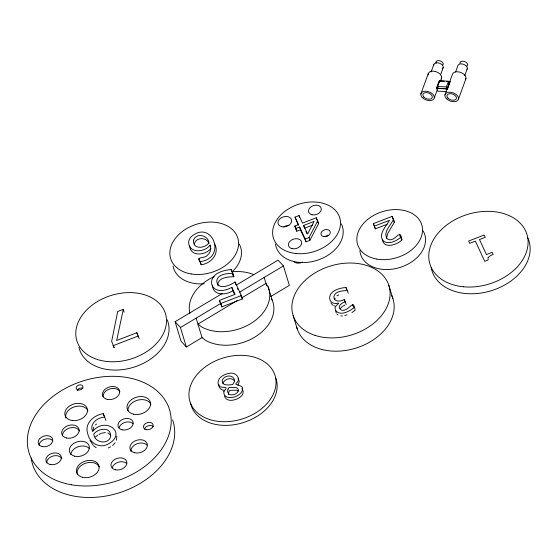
<?xml version="1.0" encoding="UTF-8"?>
<svg xmlns="http://www.w3.org/2000/svg" width="558" height="558" viewBox="0 0 558 558"><rect width="100%" height="100%" fill="white"/><g stroke="black" fill="none" stroke-linecap="round" stroke-linejoin="round"><path stroke-width="0.84" d="M194.358 244.564C194.826 237.171 206.872 236.55 208.894 243.609M386.499 238.301L387.629 233.697L394.38 222.14L392.141 216.378L373.323 223.639L375.311 228.85L387.14 224.288M92.998 430.148L93.842 427.1M116.51 440.185L116.796 436.091M114.202 347.641L111.642 341.405L117.703 311.51L123.297 309.348L116.65 340.519L136.87 332.714L139.235 338.769M334.674 299.437L335.072 298.188M222.942 383.59C223.904 378.917 231.64 376.685 234.479 380.898M420.858 93.87L428.188 73.823M431.076 71.982L433.761 64.644M440.541 74.849L443.226 67.511M446.56 91.61L437.598 91.121L436.768 88.206L439.362 81.112L440.987 81.203M438.079 88.066L437.618 86.469L439.697 80.784L448.479 81.266L449.392 84.46M434.312 97.943L437.242 89.929M440.471 81.105L441.643 77.897M447.084 89.343L446.4 86.943L448.479 81.266M444.914 94.909L452.399 74.444A7.114 4.352 20.1 0 1 460.943 72.512A7.114 4.352 20.1 0 1 465.525 79.599M449.978 82.263L447.523 88.98L436.461 88.38L439.195 80.917L444.301 81.196M455.593 71.961L457.867 65.753A4.959 3.034 20.1 0 1 463.817 64.407A4.959 3.034 20.1 0 1 467.011 69.345M464.772 75.602L467.325 68.62M458.495 99.024L465.979 78.559M317.725 220.87L318.583 223.681L309.892 240.324L306.049 241.809L305.191 238.998L309.034 237.513L317.725 220.87L316.288 217.78L302.534 223.088L299.039 215.562L295.022 217.118L298.328 225.195M238.001 385.208L239.27 381.421L238.078 378.45M340.24 308.595L342.417 306.335M393.543 219.385C390.921 225.09 382.551 232.323 387.252 238.789C394.813 244.076 400.239 226.255 401.913 239.961C397.059 244.816 383.883 249.426 382.202 239.403M115.234 442.689L112.653 445.451M351.938 312.578L355.125 310.269C353.486 296.807 348.08 313.917 340.526 309.592C336.627 306.475 342.103 302.422 345.325 301.878L344.216 299.493C340.764 301.669 333.824 302.373 333.83 296.689C335.128 290.913 342.724 290.746 347.411 290.606L346.002 287.572C339.348 287.768 327.393 291.402 330.057 300.176C331.11 302.673 333.942 303.678 336.481 303.454C342.159 302.031 334.151 305.84 335.086 308.455L336.286 313.017M95.439 425.008L96.436 424.059M210.066 245.136C204.87 252.516 188.723 253.806 188.66 242.179A11.955 8.586 -17 0 1 191.017 236.934C211.768 218.38 227.81 258.284 200.196 261.583C195.46 256.143 205.316 258.752 207.353 255.271C210.499 252.983 211.419 248.687 210.066 245.136L210.547 246.713M211.029 248.296C205.937 255.362 190.438 257.14 189.664 245.98M95.397 437.067L97.636 435.198M354.281 307.528C349.517 311.259 340.08 316.693 335.449 310.276M401.069 237.206C396.424 240.777 389.491 244.809 383.751 241.335C377.389 234.695 386.269 226.234 389.456 220.319L374.467 226.102L375.311 228.85M242.026 297.714L265.936 283.408L268.049 286.617L272.178 300.12A41.369 29.707 -17 0 1 254.741 337.137A41.369 29.707 -17 0 1 205.672 340.394L202.066 337.59L186.372 346.978L181.029 341.168L175.086 321.729L222.161 293.564M236.362 285.075L278.072 260.126L283.415 265.929L289.358 285.375L270.811 296.465M186.372 346.978L180.429 327.539L220.78 303.399M239.466 292.225L283.415 265.929M237.541 300.392L197.937 324.086L201.543 326.883A41.369 29.707 -17 0 0 250.612 323.633A41.369 29.707 -17 0 0 268.049 286.617M235.064 281.992C230.133 285.368 217.829 290.934 216.706 281.023C217.773 273.755 227.134 273.601 232.846 273.308L231.11 269.577C223.186 270.086 210.631 273.622 211.601 283.701C213.707 293.173 225.571 291.088 231.821 287.328L235.071 294.338L219.371 300.392L221.84 306.872L242.402 298.942L241.37 295.559L235.064 281.992L235.894 284.692M98.968 434.494L100.97 433.433M336.941 295.838L338.72 294.91M343.017 306.035L344.816 305.142M108.322 447.907L110.582 446.839M231.821 287.328L232.853 290.711C226.262 295.301 212.5 295.984 212.5 285.131M214.656 244.034C219.978 253.723 210.812 263.69 201.159 264.743L199.904 261.507M296.772 231.228L295.914 228.417L299.611 226.994L300.469 229.798L296.772 231.228L295.677 228.878L294.819 226.067L298.523 224.637L295.022 217.118M303.629 225.446L314.119 221.393L307.598 233.997L303.629 225.446L304.27 227.552M304.487 228.25L312.557 225.139M218.066 285.724L217.739 284.399C218.806 277.138 228.166 276.984 233.879 276.691L232.846 273.308M221.84 306.872L220.808 303.489L241.37 295.559M113.56 345.521L138.37 335.944M400.267 236.997L399.654 234.158M104.918 417.112C97.692 417.182 89.071 423.62 92.628 431.543C105.26 415.57 128.738 433.712 107.276 444.475C98.919 448.646 89.343 442.48 87.745 433.705C84.112 423.466 93.946 414.957 103.328 413.68L105.971 420.537M101.647 433.224L105.378 432.541M344.795 315.535L347.041 314.879M340.833 315.919L342.403 315.947M446.846 81.328L450.25 81.517M446.693 81.51L449.95 81.684L447.356 88.785L436.768 88.206M437.618 86.469L446.4 86.943M224.337 390.398C221.275 390.3 218.492 387.65 218.862 384.497M333.677 305.679L334.856 306.049M107.82 432.91L110.128 434.689M93.911 446.079L96.22 447.732M337.025 314.175L338.029 315.04M332.589 305.059L330.894 302.924M175.086 321.729L180.429 327.539M93.395 445.486L90.026 440.471M241.893 388.752L243.211 391.332L242.856 393.809A9.263 6.647 -17 0 1 239.78 397.394C235.581 400.47 226.011 402.695 224.497 395.762M271.334 298.837L272.178 300.12M394.38 222.14L392.141 216.378M400.491 236.906L401.913 239.961M373.323 223.639L374.467 226.102M317.153 220.591L318.583 223.681M305.93 231.361L307.012 233.697M299.611 226.994L305.191 238.998M300.469 229.798L306.049 241.809M294.819 226.067L295.914 228.417M232.491 273.706L233.879 276.691M237.499 288.388L238.196 289.895M240.651 295.168L242.402 298.942M232.853 290.711L234.66 294.603M219.371 300.392L220.808 303.489M113.044 345.618L113.999 347.676M388.835 285.34L392.895 298.628M352.872 304.501L353.716 307.242M352.628 304.591L353.047 305.965M347.411 290.606L348.248 293.348M346.002 287.572L346.63 289.63M345.325 301.878L346.162 304.619M344.216 299.493L344.844 301.55M316.288 217.78L316.937 219.887M309.034 237.513L309.892 240.324M299.039 215.562L299.681 217.676M293.152 315.584L297.212 328.871M264.122 277.472L266.668 285.787M232.491 273.448L233.523 276.831M231.11 269.577L231.73 271.606M200.196 261.583L201.159 264.743M198.732 258.431L199.694 261.583M196.116 318.151L202.066 337.59M136.87 332.714L137.519 334.835M123.297 309.348L124.155 312.173M103.328 413.68L103.955 415.738M228.389 394.457L228.808 391.869L229.833 390.342L236.215 390.175A4.617 3.313 -17 0 1 238.343 391.116M527.798 237.91A50.729 36.43 -17 0 1 491.047 290.788A50.729 36.43 -17 0 1 431.167 267.31M423.145 230.949A33.564 24.099 -17 0 1 399.919 267.491A33.564 24.099 -17 0 1 359.889 250.563M391.618 295.44A50.171 36.033 -17 0 1 356.792 347.822A50.171 36.033 -17 0 1 296.542 326.395M341.356 223.856A34.673 24.901 -17 0 1 316.602 260.481A34.673 24.901 -17 0 1 275.492 244.09M239.236 244.006A35.119 25.222 -17 0 1 232.107 271.844M204.326 283.771A35.119 25.222 -17 0 1 173.008 265.957M167.226 319.818A46.335 33.278 -17 0 1 133.787 367.199A46.335 33.278 -17 0 1 78.929 347.418M275.478 377.25A44.487 31.945 -17 0 1 242.863 422.741A44.487 31.945 -17 0 1 190.529 403.085M172.603 419.846A73.475 52.766 -17 0 1 114.934 494.046A73.475 52.766 -17 0 1 31.171 458.006M189.88 313.38A41.369 29.707 -17 0 1 214.223 276.587M231.744 271.83A41.369 29.707 -17 0 1 253.785 274.599M324.909 236.613A4.792 3.446 -17 0 1 328.439 235.622M302.562 262.051A6.801 4.883 -17 0 1 293.843 261.604M283.799 226.946A7.024 5.043 -17 0 1 286.582 225.767M287.182 225.634A7.024 5.043 -17 0 1 288.967 225.488M127.942 410.723A12.039 8.649 -17 0 1 137.547 400.205A12.039 8.649 -17 0 1 150.918 404.257M119.154 427.595A7.805 5.608 -17 0 1 125.229 422.294A7.805 5.608 -17 0 1 133.034 423.689M144.515 429.123A4.98 3.571 -17 0 1 148.386 425.747A4.98 3.571 -17 0 1 153.359 426.633M130.914 451.227A8.921 6.403 -17 0 1 136.926 443.805A8.921 6.403 -17 0 1 146.949 445.033M77.353 474.53A11.592 8.328 -17 0 1 85.36 463.28A11.592 8.328 -17 0 1 99.198 466.879M112.297 467.66A8.14 5.845 -17 0 1 118.631 462.129A8.14 5.845 -17 0 1 126.771 463.593M70.754 454.61A10.26 7.366 -17 0 1 78.308 446.679A10.26 7.366 -17 0 1 89.322 448.458M62.475 435.77A8.921 6.403 -17 0 1 69.597 427.986A8.921 6.403 -17 0 1 79.501 430.985M65.844 417.914A11.592 8.328 -17 0 1 74.36 406.831A11.592 8.328 -17 0 1 87.913 410.855M39.109 445.661A7.47 5.364 -17 0 1 44.145 439.446A7.47 5.364 -17 0 1 52.543 440.478M46.719 462.945A7.917 5.685 -17 0 1 53.038 456.032A7.917 5.685 -17 0 1 61.826 458.697M77.178 390.579A3.494 2.511 -17 0 1 82.814 388.41M103.063 396.557A8.809 6.326 -17 0 1 110.093 388.863A8.809 6.326 -17 0 1 119.872 391.828M433.768 65.467A4.959 3.034 20.1 0 1 439.711 63.298A4.959 3.034 20.1 0 1 442.285 68.815M428.195 74.995A7.052 4.311 20.1 0 1 435.777 71.605A7.052 4.311 20.1 0 1 441.19 78.929M459.987 63.382A4.011 2.455 20.1 0 1 464.793 61.624A4.011 2.455 20.1 0 1 466.879 66.088M436.182 63.326A3.815 2.337 20.1 0 1 440.039 60.829A3.815 2.337 20.1 0 1 442.494 65.237M234.472 380.186L234.374 381.665L232.707 384.567C229.101 384.86 222.37 386.338 222.112 380.884C223.144 375.311 233.425 373.748 234.472 380.186M110.714 435.561C109.738 445.172 94.525 443.408 93.786 434.103C97.936 428.614 110.059 426.11 110.714 435.561M193.486 240.226C192.524 249.719 205.058 248.68 208.971 242.793C208.008 235.009 196.256 232.428 193.486 240.226M223.911 391.318C222.649 399.702 234.695 398.426 238.95 394.687A9.263 6.647 -17 0 0 242.032 391.102C246.05 383.681 231.305 386.003 237.178 382.502C241.182 377.494 234.792 371.837 229.596 373.309C224.518 374.006 217.794 377.201 218.066 383.179C218.436 390.928 230.914 383.813 223.911 391.318M227.978 389.163L227.559 391.751L228.906 394.199C232.142 396.02 237.192 394.304 238.392 390.733L238.14 389.303A4.617 3.313 -17 0 0 235.392 387.468L229.003 387.636L227.978 389.163M488.145 257.566L488.055 260.049L484.735 261.325L475.36 241.14L469.71 243.323L468.65 241.035L484.184 235.037L485.244 237.324L479.468 239.556L486.443 254.567L492.219 252.335L493.167 254.385L490.405 255.641L488.145 257.566M463.307 286.77A50.729 36.43 -17 0 0 526.961 234.423A50.729 36.43 -17 0 0 445.012 226.374A50.729 36.43 -17 0 0 463.307 286.77M376.873 259.107A33.564 24.099 -17 0 0 422.287 226.994A33.564 24.099 -17 0 0 369.87 217.787A33.564 24.099 -17 0 0 376.873 259.107M295.817 253.499A34.673 24.901 -17 0 0 339.829 218.066A34.673 24.901 -17 0 0 284.043 212.005A34.673 24.901 -17 0 0 295.817 253.499M323.487 236.55A4.792 3.446 -17 0 0 330.294 232.268A4.792 3.446 -17 0 0 323.047 230.531A4.792 3.446 -17 0 0 323.487 236.55M311.992 214.767A6.577 4.722 -17 0 0 321.338 208.88A6.577 4.722 -17 0 0 311.392 206.502A6.577 4.722 -17 0 0 311.992 214.767M292.029 248.645A6.801 4.883 -17 0 0 301.697 242.57A6.801 4.883 -17 0 0 291.409 240.107A6.801 4.883 -17 0 0 292.029 248.645M281.671 226.708A7.024 5.043 -17 0 0 291.653 220.431A7.024 5.043 -17 0 0 281.03 217.892A7.024 5.043 -17 0 0 281.671 226.708M315.061 335.386A50.171 36.033 -17 0 0 390.091 294.729A50.171 36.033 -17 0 0 317.823 271.286A50.171 36.033 -17 0 0 315.061 335.386M191.143 273.95A35.119 25.222 -17 0 0 238.287 240.024A35.119 25.222 -17 0 0 183.191 230.859A35.119 25.222 -17 0 0 191.143 273.95M97.469 359.526A46.335 33.278 -17 0 0 166.486 321.631A46.335 33.278 -17 0 0 99.443 300.399A46.335 33.278 -17 0 0 97.469 359.526M209.424 419.463A44.487 31.945 -17 0 0 276.029 383.506A44.487 31.945 -17 0 0 212.033 362.609A44.487 31.945 -17 0 0 209.424 419.463M71.529 484.79A73.475 52.766 -17 0 0 170.602 414.189A73.475 52.766 -17 0 0 55.626 394.457A73.475 52.766 -17 0 0 71.529 484.79M134.68 452.768A8.921 6.403 -17 0 0 147.361 444.789A8.921 6.403 -17 0 0 133.871 441.566A8.921 6.403 -17 0 0 134.68 452.768M82.654 477.348A11.592 8.328 -17 0 0 99.136 466.976A11.592 8.328 -17 0 0 81.601 462.784A11.592 8.328 -17 0 0 82.654 477.348M42.15 446.574A7.47 5.364 -17 0 0 52.766 439.892A7.47 5.364 -17 0 0 41.466 437.193A7.47 5.364 -17 0 0 42.15 446.574M74.57 456.172A10.26 7.366 -17 0 0 89.364 447.23A10.26 7.366 -17 0 0 74.047 443.219A10.26 7.366 -17 0 0 74.57 456.172M50.115 464.465A7.917 5.685 -17 0 0 61.359 457.386A7.917 5.685 -17 0 0 49.39 454.526A7.917 5.685 -17 0 0 50.115 464.465M72.442 420.544A11.592 8.328 -17 0 0 87.306 408.798A11.592 8.328 -17 0 0 68.718 406.608A11.592 8.328 -17 0 0 72.442 420.544M66.451 437.988A8.921 6.403 -17 0 0 79.124 430.009A8.921 6.403 -17 0 0 65.635 426.786A8.921 6.403 -17 0 0 66.451 437.988M146.119 429.653A4.98 3.571 -17 0 0 153.192 425.203A4.98 3.571 -17 0 0 145.666 423.403A4.98 3.571 -17 0 0 146.119 429.653M133.446 414.169A12.039 8.649 -17 0 0 150.555 403.399A12.039 8.649 -17 0 0 132.344 399.047A12.039 8.649 -17 0 0 133.446 414.169M107.185 399.375A8.809 6.326 -17 0 0 119.698 391.5A8.809 6.326 -17 0 0 106.376 388.312A8.809 6.326 -17 0 0 107.185 399.375M122.104 429.827A7.805 5.608 -17 0 0 133.195 422.845A7.805 5.608 -17 0 0 121.393 420.028A7.805 5.608 -17 0 0 122.104 429.827M115.311 469.766A8.14 5.845 -17 0 0 126.875 462.491A8.14 5.845 -17 0 0 114.564 459.548A8.14 5.845 -17 0 0 115.311 469.766M78.001 389.951A3.494 2.511 -17 0 0 82.975 386.827A3.494 2.511 -17 0 0 77.688 385.564A3.494 2.511 -17 0 0 78.001 389.951M422.218 97.476A7.052 4.311 20.1 0 0 433.859 98.975A7.052 4.311 20.1 0 0 426.675 91.268A7.052 4.311 20.1 0 0 422.218 97.476M447.928 98.069A4.959 3.034 20.1 0 0 456.116 99.122A4.959 3.034 20.1 0 0 451.066 93.702A4.959 3.034 20.1 0 0 447.928 98.069M446.288 98.55A7.114 4.352 20.1 0 0 458.034 100.063A7.114 4.352 20.1 0 0 450.787 92.286A7.114 4.352 20.1 0 0 446.288 98.55M423.808 97.008A4.959 3.034 20.1 0 0 431.997 98.062A4.959 3.034 20.1 0 0 426.947 92.649A4.959 3.034 20.1 0 0 423.808 97.008"/></g></svg>
